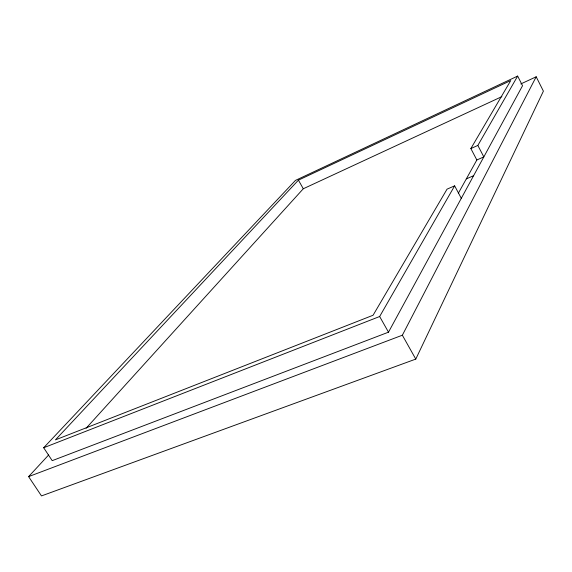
<?xml version="1.0" encoding="UTF-8"?>
<svg xmlns="http://www.w3.org/2000/svg" width="572" height="572" viewBox="0 0 572 572"><rect width="100%" height="100%" fill="white"/><g stroke="black" fill="none" stroke-linecap="round" stroke-linejoin="round"><path stroke-width="0.86" d="M48.627 454.983L28.6 476.626L41.484 495.924L415.78 359.094L543.4 91.141L536.186 76.784L520.827 83.934M28.6 476.626L402.359 335.213L536.186 76.784M388.495 332.175L522.536 85.728L517.653 76.076L295.459 180.402L43.687 447.747L52.209 460.66L388.495 332.175L379.651 316.516L454.647 185.85L461.289 198.334M458.322 193.264L476.841 159.981L483.826 156.9L477.842 145.438L517.653 76.076M476.841 159.981L470.856 148.563L510.746 80.566L298.427 180.144L55.427 439.882L373.073 315.251L447.047 189.153L454.647 185.85M86.086 428.285L303.296 188.753L501.88 96.625M470.856 148.563L477.842 145.438M466.33 178.879L473.595 175.711M43.687 447.747L379.651 316.516M298.427 180.144L303.296 188.753M402.359 335.213L415.78 359.094"/></g></svg>
